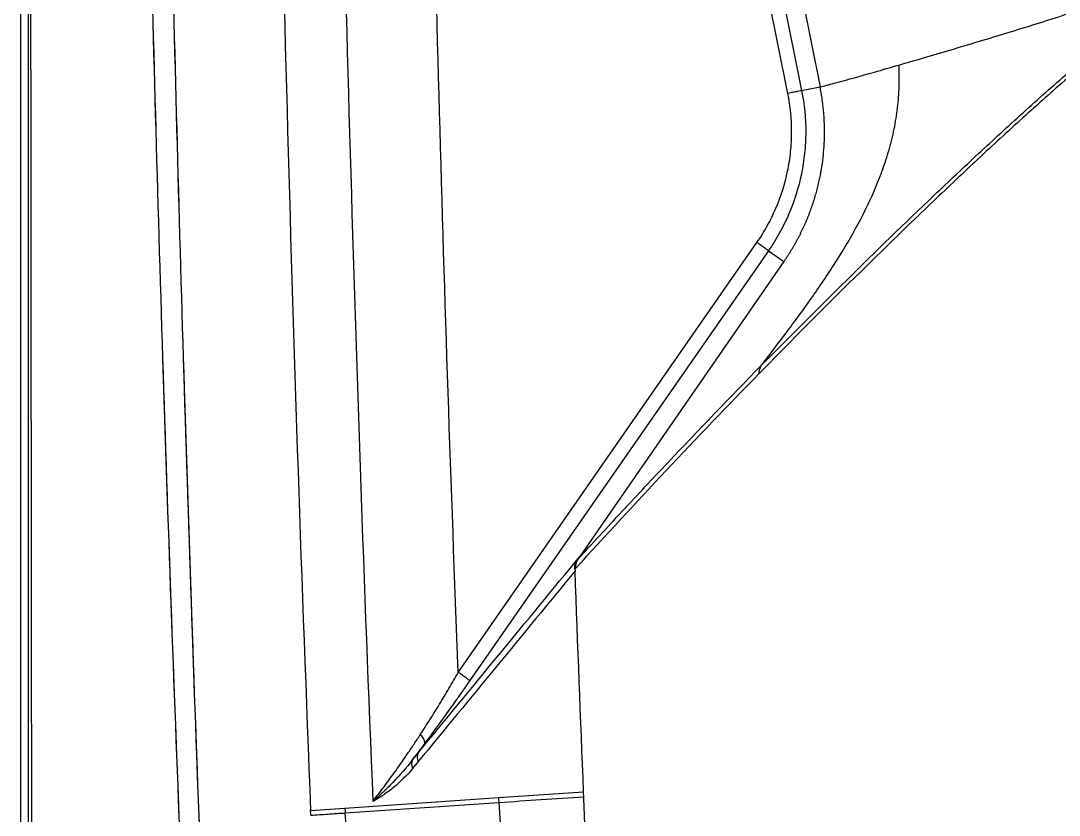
# Model space of a CAD drawing. Extents: x 409 to 498, y 628 to 778.
# Drawn here: x 408.58 to 419.22, y 665.02 to 673.16 of the extents above; entities that cross this region are included whole.
import ezdxf

# ---------------------------------------------------------------- set-up
doc = ezdxf.new("R2010")
doc.units = 0
doc.header["$MEASUREMENT"] = 0
doc.layers.add('1', color=4, linetype='Continuous')
doc.layers.add('GEOMETRY', color=4, linetype='Continuous', lineweight=25)

# ---------------------------------------------------------------- blocks, each defined once
blk = doc.blocks.new('2026_PULSE')
at = {"layer": 'GEOMETRY'}
for p, q in [((0, 2.918), (0, 86.582)), ((7.859, 27.455), (7.216, 30.652)), ((7.357, 30.682), (8, 27.484)), ((7.548, 30.72), (8.189, 27.522)), ((8, 27.484), (8.189, 27.522)), ((4.482, 21.527), (7.542, 25.928)), ((7.66, 25.843), (4.6, 21.442)), ((7.66, 25.843), (7.819, 25.733)), ((7.819, 25.733), (5.728, 22.714)), ((5.703, 22.68), (5.703, 22.68)), ((5.683, 22.59), (5.678, 22.584)), ((4.14, 20.801), (4.072, 20.703)), ((4.015, 20.634), (4.072, 20.703)), ((4.072, 20.613), (4.015, 20.544)), ((3.32, 20.138), (4.895, 20.245)), ((4.895, 20.245), (5.766, 20.304)), ((2.97, 20.114), (3.32, 20.138)), ((2.972, 20.064), (2.97, 20.114)), ((3.325, 20.088), (4.897, 20.195)), ((4.897, 20.195), (5.085, 17.451)), ((3.512, 17.344), (3.325, 20.088))]:
    blk.add_line(p, q, dxfattribs=at)
at = {"layer": 'GEOMETRY', "flags": 128}
blk.add_lwpolyline([(2.972, 20.064), (2.972, 20.076), (2.971, 20.089), (2.97, 20.114)], dxfattribs=at)
at = {"layer": 'GEOMETRY'}
for centre, radius, start, end in [((5.816, 22.608), 0.134, 147.2826, 187.8307), ((4.03, 20.799), 0.11, 1.2281, 54.8546), ((4.165, 20.658), 0.103, 154.1314, 205.9454), ((4.107, 20.589), 0.103, 154.1304, 205.9472)]:
    blk.add_arc(centre, radius, start, end, dxfattribs=at)
for points, knots in [([(0.074, 86.582), (0.074, 86.555), (0.074, 86.528), (0.074, 86.473), (0.074, 86.392), (0.074, 86.201), (0.074, 85.82), (0.074, 85.057), (0.074, 83.532), (0.074, 82.225), (0.074, 79.61), (0.075, 77.867), (0.075, 72.638), (0.075, 69.152), (0.076, 58.694), (0.076, 51.722), (0.076, 37.778), (0.076, 30.806), (0.075, 20.348), (0.075, 16.862), (0.075, 11.633), (0.074, 9.89), (0.074, 7.276), (0.074, 5.968), (0.074, 4.443), (0.074, 3.681), (0.074, 3.299), (0.074, 3.109), (0.074, 3.027), (0.074, 2.973), (0.074, 2.945), (0.074, 2.918)], [0, 0, 0, 0, 0.000977, 0.000977, 0.001953, 0.003906, 0.007812, 0.015625, 0.03125, 0.0625, 0.0625, 0.125, 0.125, 0.25, 0.25, 0.5, 0.5, 0.75, 0.75, 0.875, 0.875, 0.9375, 0.9375, 0.96875, 0.984375, 0.992187, 0.996094, 0.998047, 0.999023, 0.999023, 1, 1, 1, 1]), ([(0.074, 86.582), (0.074, 86.555), (0.074, 86.528), (0.074, 86.473), (0.074, 86.392), (0.074, 86.201), (0.074, 85.82), (0.074, 85.057), (0.074, 83.532), (0.074, 82.225), (0.074, 79.61), (0.075, 77.867), (0.075, 72.638), (0.075, 69.152), (0.076, 58.694), (0.076, 51.722), (0.076, 37.778), (0.076, 30.806), (0.075, 20.348), (0.075, 16.862), (0.075, 11.633), (0.074, 9.89), (0.074, 7.276), (0.074, 5.968), (0.074, 4.443), (0.074, 3.681), (0.074, 3.299), (0.074, 3.109), (0.074, 3.027), (0.074, 2.973), (0.074, 2.945), (0.074, 2.918)], [0, 0, 0, 0, 0.000977, 0.000977, 0.001953, 0.003906, 0.007812, 0.015625, 0.03125, 0.0625, 0.0625, 0.125, 0.125, 0.25, 0.25, 0.5, 0.5, 0.75, 0.75, 0.875, 0.875, 0.9375, 0.9375, 0.96875, 0.984375, 0.992187, 0.996094, 0.998047, 0.999023, 0.999023, 1, 1, 1, 1]), ([(0.144, 2.968), (0.143, 2.971), (0.144, 2.975), (0.144, 2.981), (0.144, 2.992), (0.143, 3.015), (0.143, 3.063), (0.143, 3.158), (0.143, 3.349), (0.142, 3.729), (0.14, 4.491), (0.137, 6.014), (0.134, 7.32), (0.129, 9.931), (0.126, 11.672), (0.117, 16.895), (0.112, 20.377), (0.105, 27.341), (0.102, 30.823), (0.099, 37.786), (0.098, 41.268), (0.098, 48.232), (0.099, 51.714), (0.102, 58.678), (0.105, 62.16), (0.112, 69.123), (0.117, 72.605), (0.129, 79.569), (0.136, 83.051), (0.144, 86.533)], [0, 0, 0, 0, 0.000122, 0.000122, 0.000244, 0.000488, 0.000977, 0.001953, 0.003906, 0.007813, 0.015625, 0.03125, 0.0625, 0.0625, 0.125, 0.125, 0.25, 0.25, 0.375, 0.375, 0.5, 0.5, 0.625, 0.625, 0.75, 0.75, 0.875, 0.875, 1, 1, 1, 1]), ([(0.144, 2.968), (0.143, 2.971), (0.144, 2.975), (0.144, 2.981), (0.144, 2.992), (0.143, 3.015), (0.143, 3.063), (0.143, 3.158), (0.143, 3.349), (0.142, 3.729), (0.14, 4.491), (0.137, 6.014), (0.134, 7.32), (0.129, 9.931), (0.126, 11.672), (0.117, 16.895), (0.112, 20.377), (0.105, 27.341), (0.102, 30.823), (0.099, 37.786), (0.098, 41.268), (0.098, 48.232), (0.099, 51.714), (0.102, 58.678), (0.105, 62.16), (0.112, 69.123), (0.117, 72.605), (0.129, 79.569), (0.136, 83.051), (0.144, 86.533)], [0, 0, 0, 0, 0.000122, 0.000122, 0.000244, 0.000488, 0.000977, 0.001953, 0.003906, 0.007813, 0.015625, 0.03125, 0.0625, 0.0625, 0.125, 0.125, 0.25, 0.25, 0.375, 0.375, 0.5, 0.5, 0.625, 0.625, 0.75, 0.75, 0.875, 0.875, 1, 1, 1, 1]), ([(2.417, 84.746), (2.309, 83.081), (2.208, 81.417), (2.02, 78.086), (1.933, 76.421), (1.692, 71.423), (1.559, 68.09), (1.4, 63.09), (1.354, 61.423), (1.275, 58.088), (1.242, 56.421), (1.163, 51.418), (1.111, 44.748), (1.163, 38.079), (1.242, 33.076), (1.275, 31.408), (1.354, 28.074), (1.4, 26.407), (1.559, 21.407), (1.692, 18.075), (2.013, 11.413), (2.201, 8.083), (2.417, 4.754)], [0, 0, 0, 0, 0.0625, 0.0625, 0.125, 0.125, 0.25, 0.25, 0.3125, 0.3125, 0.375, 0.375, 0.5, 0.625, 0.625, 0.6875, 0.6875, 0.75, 0.75, 0.875, 0.875, 1, 1, 1, 1]), ([(2.417, 84.746), (1.986, 78.088), (1.664, 71.424), (1.347, 61.423), (1.268, 58.088), (1.163, 51.418), (1.137, 48.083), (1.137, 41.414), (1.163, 38.079), (1.268, 31.409), (1.347, 28.074), (1.665, 18.073), (1.986, 11.411), (2.417, 4.754)], [0, 0, 0, 0, 0.50835, 0.50835, 0.762525, 0.762525, 1.016701, 1.016701, 1.270876, 1.270876, 1.525051, 1.525051, 2.033401, 2.033401, 2.033401, 2.033401]), ([(2.593, 4.765), (2.385, 8.093), (2.204, 11.422), (1.896, 18.083), (1.769, 21.414), (1.617, 26.413), (1.573, 28.079), (1.497, 31.413), (1.466, 33.08), (1.39, 38.081), (1.34, 44.749), (1.39, 51.416), (1.491, 58.084), (1.566, 61.418), (1.769, 68.083), (1.896, 71.415), (2.127, 76.412), (2.211, 78.077), (2.392, 81.406), (2.489, 83.071), (2.593, 84.735)], [0, 0, 0, 0, 0.125, 0.125, 0.25, 0.25, 0.3125, 0.3125, 0.375, 0.375, 0.5, 0.625, 0.625, 0.75, 0.75, 0.875, 0.875, 0.9375, 0.9375, 1, 1, 1, 1]), ([(2.593, 4.765), (2.177, 11.421), (1.87, 18.082), (1.566, 28.079), (1.491, 31.413), (1.39, 38.081), (1.365, 41.415), (1.365, 48.082), (1.39, 51.416), (1.491, 58.084), (1.566, 61.418), (1.87, 71.416), (2.177, 78.079), (2.593, 84.735)], [0.216375, 0.216375, 0.216375, 0.216375, 0.723368, 0.723368, 0.976864, 0.976864, 1.230361, 1.230361, 1.483857, 1.483857, 1.737354, 1.737354, 2.244347, 2.244347, 2.244347, 2.244347]), ([(8.996, 27.745), (9.077, 27.769), (9.339, 27.845), (9.626, 27.93), (10.017, 28.048), (10.411, 28.168), (10.952, 28.343), (11.385, 28.495), (11.561, 28.57), (11.621, 28.604), (11.631, 28.61), (11.641, 28.616)], [-0.0246354, -0.0246354, -0.0246354, -0.0246354, 0.035448, 0.160448, 0.160448, 0.285448, 0.410448, 0.535448, 0.660448, 0.660448, 0.6850834, 0.6850834, 0.6850834, 0.6850834]), ([(7.59, 24.672), (7.879, 24.965), (8.17, 25.257), (8.76, 25.838), (9.058, 26.127), (9.509, 26.555), (9.66, 26.697), (9.963, 26.979), (10.116, 27.119), (10.346, 27.327), (10.422, 27.396), (10.577, 27.533), (10.654, 27.6), (10.77, 27.701), (10.809, 27.734), (10.887, 27.8), (10.926, 27.833), (11.004, 27.896), (11.043, 27.928), (11.101, 27.973), (11.121, 27.988), (11.15, 28.01), (11.159, 28.017), (11.174, 28.027), (11.179, 28.03), (11.188, 28.037), (11.193, 28.04), (11.198, 28.043)], [0, 0, 0, 0, 0.25, 0.25, 0.5, 0.5, 0.625, 0.625, 0.75, 0.75, 0.8125, 0.8125, 0.875, 0.875, 0.90625, 0.90625, 0.9375, 0.9375, 0.96875, 0.96875, 0.984375, 0.984375, 0.992187, 0.992187, 0.996094, 0.996094, 1, 1, 1, 1]), ([(11.154, 27.956), (11.145, 27.949), (11.136, 27.943), (11.117, 27.929), (11.107, 27.922), (11.079, 27.901), (11.059, 27.887), (11.002, 27.842), (10.964, 27.811), (10.849, 27.717), (10.773, 27.652), (10.619, 27.52), (10.542, 27.452), (10.389, 27.316), (10.313, 27.247), (10.083, 27.039), (9.93, 26.898), (9.627, 26.614), (9.475, 26.471), (9.024, 26.04), (8.727, 25.75), (8.14, 25.169), (7.851, 24.878), (7.566, 24.587)], [0, 0, 0, 0, 0.007813, 0.007813, 0.015625, 0.015625, 0.03125, 0.03125, 0.0625, 0.0625, 0.125, 0.125, 0.1875, 0.1875, 0.25, 0.25, 0.375, 0.375, 0.5, 0.5, 0.75, 0.75, 1, 1, 1, 1]), ([(7.59, 24.672), (7.668, 24.773), (7.834, 24.991), (8.084, 25.33), (8.331, 25.692), (8.559, 26.068), (8.705, 26.363), (8.779, 26.541), (8.799, 26.592), (8.812, 26.626), (8.847, 26.72), (8.898, 26.877), (8.951, 27.09), (8.986, 27.307), (9.003, 27.526), (9.001, 27.672), (8.996, 27.745)], [0, 0, 0, 0, 0.1093889, 0.2343889, 0.3593889, 0.4843889, 0.6093889, 0.6406389, 0.6484514, 0.6562639, 0.6718889, 0.7343889, 0.7968889, 0.8593889, 0.9218889, 0.9843889, 0.9843889, 0.9843889, 0.9843889]), ([(8.189, 27.522), (8.208, 27.526), (8.254, 27.537), (8.338, 27.56), (8.446, 27.589), (8.665, 27.65), (8.908, 27.72), (8.996, 27.745)], [0.6850834, 0.6850834, 0.6850834, 0.6850834, 0.7857696, 0.7857696, 0.8100834, 0.9350834, 1, 1, 1, 1]), ([(7.542, 25.928), (7.581, 25.983), (7.616, 26.04), (7.665, 26.129), (7.681, 26.158), (7.71, 26.219), (7.724, 26.249), (7.79, 26.402), (7.829, 26.529), (7.863, 26.692), (7.869, 26.725), (7.88, 26.791), (7.884, 26.825), (7.894, 26.925), (7.898, 26.991), (7.898, 27.19), (7.885, 27.323), (7.859, 27.455)], [0, 0, 0, 0, 0.125, 0.125, 0.1875, 0.1875, 0.25, 0.25, 0.5, 0.5, 0.5625, 0.5625, 0.625, 0.625, 0.75, 0.75, 1, 1, 1, 1]), ([(8, 27.484), (8.029, 27.342), (8.043, 27.2), (8.042, 26.986), (8.038, 26.914), (8.027, 26.807), (8.022, 26.771), (8.011, 26.7), (8.005, 26.664), (7.969, 26.489), (7.926, 26.353), (7.855, 26.188), (7.84, 26.155), (7.809, 26.091), (7.792, 26.058), (7.739, 25.964), (7.701, 25.902), (7.66, 25.843)], [0, 0, 0, 0, 0.25, 0.25, 0.375, 0.375, 0.4375, 0.4375, 0.5, 0.5, 0.75, 0.75, 0.8125, 0.8125, 0.875, 0.875, 1, 1, 1, 1]), ([(7.819, 25.733), (7.825, 25.741), (7.836, 25.758), (7.853, 25.784), (7.87, 25.81), (7.886, 25.836), (7.902, 25.862), (7.918, 25.888), (7.933, 25.915), (7.948, 25.941), (7.963, 25.968), (7.977, 25.995), (7.99, 26.022), (8.004, 26.05), (8.017, 26.077), (8.029, 26.105), (8.042, 26.132), (8.054, 26.16), (8.065, 26.188), (8.076, 26.216), (8.087, 26.245), (8.097, 26.273), (8.107, 26.301), (8.117, 26.33), (8.126, 26.358), (8.135, 26.387), (8.143, 26.416), (8.152, 26.445), (8.159, 26.473), (8.167, 26.502), (8.174, 26.531), (8.18, 26.56), (8.193, 26.619), (8.209, 26.707), (8.224, 26.826), (8.233, 26.944), (8.235, 27.042), (8.234, 27.12), (8.232, 27.177), (8.229, 27.235), (8.224, 27.292), (8.217, 27.35), (8.209, 27.407), (8.2, 27.465), (8.193, 27.503), (8.189, 27.522)], [0, 0, 0, 0, 0.016408, 0.032798, 0.049169, 0.065521, 0.081855, 0.098169, 0.114466, 0.130743, 0.147002, 0.163242, 0.179464, 0.195667, 0.211852, 0.228018, 0.244165, 0.260295, 0.276406, 0.292498, 0.308572, 0.324627, 0.340664, 0.356682, 0.372681, 0.388663, 0.404625, 0.42057, 0.436496, 0.452404, 0.468294, 0.484165, 0.500018, 0.563988, 0.627598, 0.690849, 0.753743, 0.784297, 0.814916, 0.845599, 0.876348, 0.907162, 0.938043, 0.968989, 1, 1, 1, 1]), ([(8, 27.484), (7.999, 27.484), (7.994, 27.482), (7.978, 27.479), (7.968, 27.477), (7.942, 27.472), (7.927, 27.468), (7.894, 27.462), (7.877, 27.458), (7.859, 27.455)], [0, 0, 0, 0, 0.25, 0.25, 0.5, 0.5, 0.75, 0.75, 1, 1, 1, 1]), ([(7.66, 25.843), (7.659, 25.844), (7.655, 25.847), (7.642, 25.857), (7.633, 25.863), (7.612, 25.879), (7.599, 25.888), (7.572, 25.907), (7.557, 25.918), (7.542, 25.928)], [0, 0, 0, 0, 0.25, 0.25, 0.5, 0.5, 0.75, 0.75, 1, 1, 1, 1]), ([(7.566, 24.587), (7.242, 24.257), (6.924, 23.925), (6.296, 23.258), (5.988, 22.924), (5.683, 22.59)], [0, 0, 0, 0, 0.5, 0.5, 1, 1, 1, 1]), ([(5.703, 22.68), (5.855, 22.845), (6.008, 23.011), (6.316, 23.342), (6.472, 23.508), (6.943, 24.006), (7.263, 24.339), (7.59, 24.672)], [0, 0, 0, 0, 0.25, 0.25, 0.5, 0.5, 1, 1, 1, 1]), ([(7.566, 24.587), (7.565, 24.602), (7.566, 24.618), (7.575, 24.646), (7.581, 24.66), (7.59, 24.672)], [0, 0, 0, 0, 0.5, 0.5, 1, 1, 1, 1]), ([(5.678, 22.584), (5.676, 22.592), (5.676, 22.601), (5.677, 22.617), (5.678, 22.625), (5.681, 22.638), (5.682, 22.642), (5.685, 22.65), (5.687, 22.654), (5.691, 22.662), (5.693, 22.666), (5.698, 22.673), (5.7, 22.677), (5.703, 22.68)], [0, 0, 0, 0, 0.25, 0.25, 0.5, 0.5, 0.625, 0.625, 0.75, 0.75, 0.875, 0.875, 1, 1, 1, 1]), ([(5.728, 22.714), (5.727, 22.713), (5.726, 22.711), (5.724, 22.708), (5.723, 22.706), (5.719, 22.702), (5.717, 22.699), (5.711, 22.691), (5.707, 22.685), (5.703, 22.68)], [0, 0, 0, 0, 0.125, 0.125, 0.25, 0.25, 0.5, 0.5, 1, 1, 1, 1]), ([(4.093, 20.889), (4.126, 20.939), (4.159, 20.991), (4.225, 21.095), (4.258, 21.148), (4.323, 21.254), (4.355, 21.308), (4.403, 21.39), (4.419, 21.417), (4.451, 21.472), (4.466, 21.499), (4.482, 21.527)], [0, 0, 0, 0, 0.25, 0.25, 0.5, 0.5, 0.75, 0.75, 0.875, 0.875, 1, 1, 1, 1]), ([(4.6, 21.442), (4.599, 21.443), (4.595, 21.446), (4.582, 21.456), (4.573, 21.462), (4.552, 21.478), (4.539, 21.487), (4.512, 21.506), (4.497, 21.516), (4.482, 21.527)], [0, 0, 0, 0, 0.25, 0.25, 0.5, 0.5, 0.75, 0.75, 1, 1, 1, 1]), ([(4.6, 21.442), (4.522, 21.33), (4.445, 21.221), (4.292, 21.008), (4.216, 20.903), (4.14, 20.801)], [0, 0, 0, 0, 0.5, 0.5, 1, 1, 1, 1]), ([(3.607, 20.205), (3.609, 20.208), (3.612, 20.211), (3.616, 20.217), (3.623, 20.226), (3.64, 20.248), (3.654, 20.266), (3.683, 20.304), (3.702, 20.33), (3.761, 20.408), (3.8, 20.463), (3.882, 20.577), (3.923, 20.636), (3.987, 20.729), (4.008, 20.76), (4.051, 20.824), (4.072, 20.856), (4.093, 20.889)], [0, 0, 0, 0, 0.015625, 0.015625, 0.03125, 0.0625, 0.125, 0.125, 0.25, 0.25, 0.5, 0.5, 0.75, 0.75, 0.875, 0.875, 1, 1, 1, 1]), ([(4.015, 20.634), (3.947, 20.548), (3.879, 20.47), (3.777, 20.363), (3.743, 20.329), (3.692, 20.281), (3.675, 20.265), (3.649, 20.242), (3.641, 20.235), (3.624, 20.22), (3.615, 20.212), (3.607, 20.205)], [0, 0, 0, 0, 0.5, 0.5, 0.75, 0.75, 0.875, 0.875, 0.9375, 0.9375, 1, 1, 1, 1]), ([(4.015, 20.544), (3.953, 20.468), (3.887, 20.404), (3.785, 20.32), (3.75, 20.295), (3.697, 20.259), (3.679, 20.247), (3.652, 20.231), (3.643, 20.226), (3.625, 20.215), (3.616, 20.21), (3.607, 20.205)], [0, 0, 0, 0, 0.5, 0.5, 0.75, 0.75, 0.875, 0.875, 0.9375, 0.9375, 1, 1, 1, 1]), ([(5.827, 18.836), (5.826, 18.849), (5.823, 18.92), (5.818, 19.048), (5.808, 19.278), (5.796, 19.565), (5.782, 19.91), (5.772, 20.139), (5.768, 20.254)], [0, 0, 0, 0, 0.0143428, 0.0768428, 0.1393428, 0.2643428, 0.3893428, 0.5143428, 0.5143428, 0.5143428, 0.5143428])]:
    blk.add_open_spline(points, degree=3, knots=knots, dxfattribs=at)
for points in [[(2.585, 34.029), (2.655, 29.389), (2.783, 24.749), (2.97, 20.114)], [(2.585, 34.029), (2.655, 29.389), (2.783, 24.749), (2.97, 20.114)], [(3.224, 33.476), (3.297, 29.051), (3.425, 24.627), (3.607, 20.205)], [(4.482, 21.527), (4.334, 25.351), (4.226, 29.176), (4.16, 33.002)], [(4.072, 20.703), (4.624, 21.373), (5.176, 22.043), (5.728, 22.714)], [(5.679, 22.565), (5.143, 21.914), (4.608, 21.263), (4.072, 20.613)], [(5.678, 22.584), (5.679, 22.578), (5.679, 22.572), (5.679, 22.565)], [(5.766, 20.304), (5.735, 21.058), (5.707, 21.812), (5.679, 22.565)], [(4.14, 20.801), (4.098, 20.744), (4.056, 20.688), (4.015, 20.634)], [(4.895, 20.245), (4.895, 20.237), (4.896, 20.22), (4.897, 20.203), (4.897, 20.195)], [(4.897, 20.195), (5.042, 20.205), (5.332, 20.225), (5.623, 20.244), (5.768, 20.254)], [(5.768, 20.254), (5.767, 20.263), (5.767, 20.279), (5.766, 20.296), (5.766, 20.304)], [(3.32, 20.138), (3.32, 20.129), (3.322, 20.113), (3.325, 20.096), (3.325, 20.088)], [(2.972, 20.064), (3.031, 20.068), (3.149, 20.076), (3.267, 20.084), (3.325, 20.088)]]:
    blk.add_open_spline(points, degree=3, dxfattribs=at)

msp = doc.modelspace()

# ---------------------------------------------------------------- block references
at = {"layer": '1'}
msp.add_blockref('2026_PULSE', (408.577, 644.96), dxfattribs=at)

doc.saveas('drawing.dxf')
